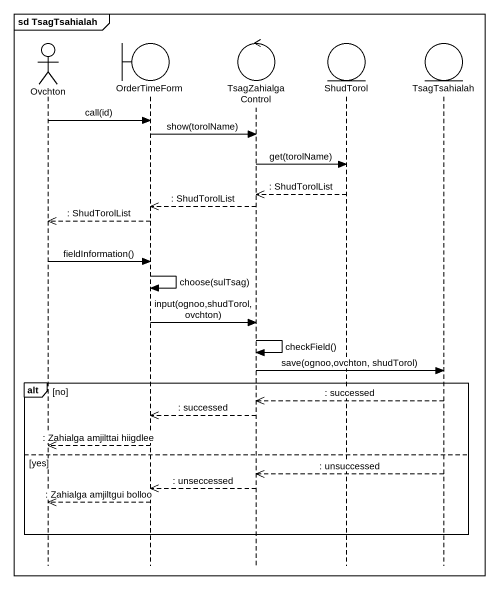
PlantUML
@startuml
mainframe sd TsagTsahialah
hide footbox
actor Ovchton
boundary OrderTimeForm
control TsagZahialgaControl
entity ShudTorol
entity TsagTsahialah

Ovchton -> OrderTimeForm : call(id)
OrderTimeForm -> TsagZahialgaControl : show(torolName)
TsagZahialgaControl -> ShudTorol : get(torolName)
ShudTorol -->> TsagZahialgaControl : : ShudTorolList
TsagZahialgaControl -->> OrderTimeForm : : ShudTorolList
OrderTimeForm -->> Ovchton : : ShudTorolList
Ovchton -> OrderTimeForm : fieldInformation()
OrderTimeForm -> OrderTimeForm : choose(sulTsag)
OrderTimeForm -> TsagZahialgaControl : input(ognoo,shudTorol,ovchton)
TsagZahialgaControl -> TsagZahialgaControl : checkField()
TsagZahialgaControl -> TsagTsahialah : save(ognoo,ovchton, shudTorol)
alt no
  TsagTsahialah -->> TsagZahialgaControl : : successed
  TsagZahialgaControl -->> OrderTimeForm : : successed
  OrderTimeForm -->> Ovchton : : Zahialga amjilttai hiigdlee
else yes
  TsagTsahialah -->> TsagZahialgaControl : : unsuccessed
  TsagZahialgaControl -->> OrderTimeForm : : unseccessed
  OrderTimeForm -->> Ovchton : : Zahialga amjiltgui bolloo
end
@enduml
